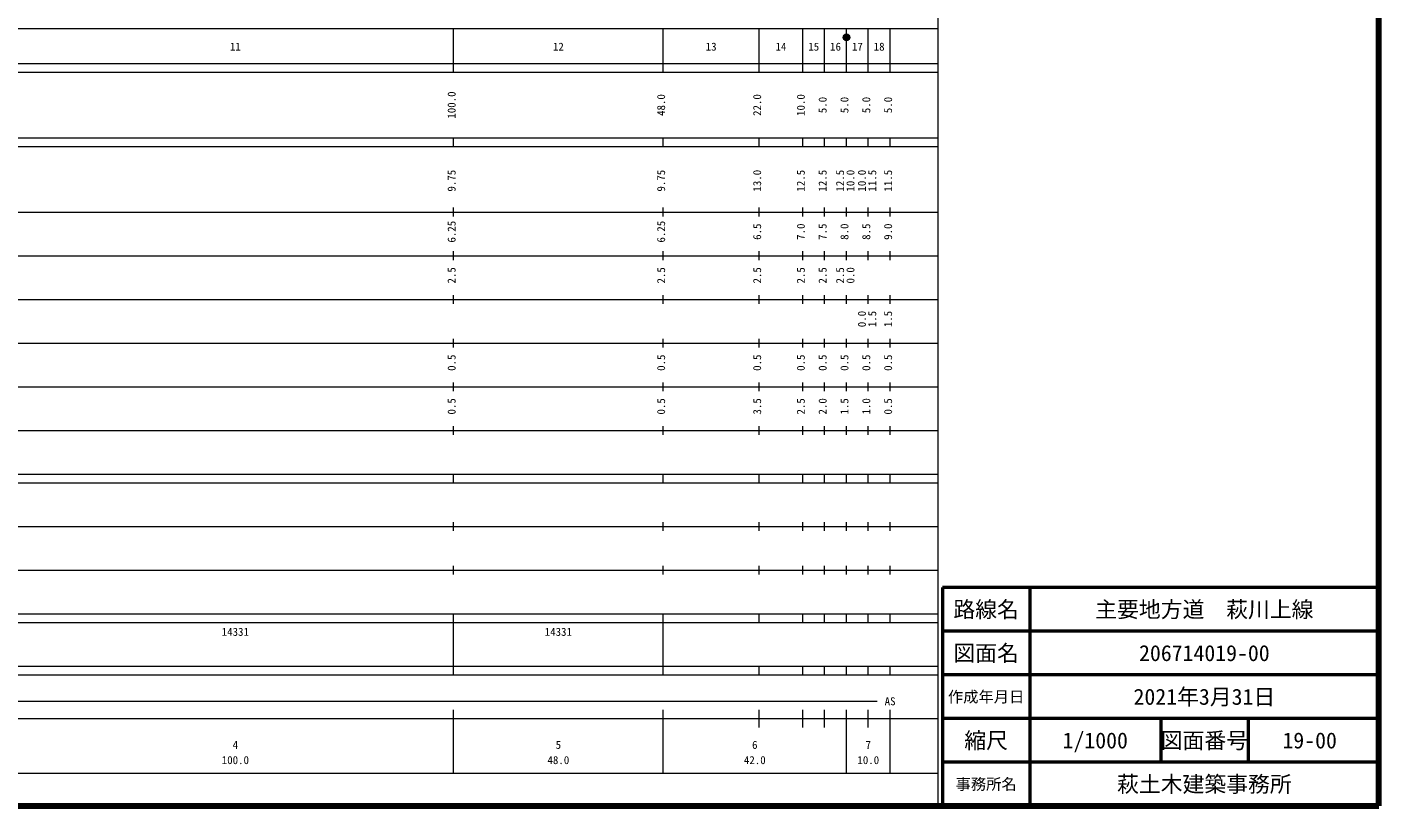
# Model space of a CAD drawing. Units: millimetres on the paper, enlarged 1000 times. Extents: x 40000 to 680000, y 20000 to 380000.
# Drawn here: x 370268 to 680000, y 20000 to 198357 of the extents above; entities that cross this region are included whole.
import ezdxf
from ezdxf.enums import TextEntityAlignment as Align

# ---------------------------------------------------------------- set-up
doc = ezdxf.new("R2010")
doc.units = ezdxf.units.MM
doc.header["$LTSCALE"] = 1000
for name, color, linetype, lineweight in [('M-TTL', 2, 'Continuous', 140), ('M-TTL-BAND', 7, 'Continuous', 13), ('M-TTL-FRAM', 2, 'Continuous', 50), ('M-TTL-LINE', 7, 'Continuous', 50)]:
    doc.layers.add(name, color=color, linetype=linetype, lineweight=lineweight)
doc.layers.add('M-TTL-TXT', color=7, linetype='Continuous')
doc.styles.add('ＭＳ ゴシック', font='')
doc.styles.get('ＭＳ ゴシック').set_extended_font_data('MS Gothic')

msp = doc.modelspace()

# ---------------------------------------------------------------- hatches: boundary and pattern name
at = {"layer": 'M-TTL-BAND'}
msp.add_hatch(color=256, dxfattribs=at).paths.add_polyline_path([(558750, 196000), (558749, 196029), (558748, 196059), (558745, 196088), (558741, 196117), (558736, 196146), (558729, 196175), (558722, 196204), (558713, 196232), (558704, 196260), (558693, 196287), (558681, 196314), (558668, 196340), (558654, 196366), (558639, 196392), (558624, 196417), (558607, 196441), (558589, 196464), (558570, 196487), (558551, 196509), (558530, 196530), (558509, 196551), (558487, 196570), (558464, 196589), (558441, 196607), (558417, 196624), (558392, 196639), (558366, 196654), (558340, 196668), (558314, 196681), (558287, 196693), (558260, 196704), (558232, 196713), (558204, 196722), (558175, 196729), (558146, 196736), (558117, 196741), (558088, 196745), (558059, 196748), (558029, 196749), (558000, 196750), (557971, 196749), (557941, 196748), (557912, 196745), (557883, 196741), (557854, 196736), (557825, 196729), (557796, 196722), (557768, 196713), (557740, 196704), (557713, 196693), (557686, 196681), (557660, 196668), (557634, 196654), (557608, 196639), (557583, 196624), (557559, 196607), (557536, 196589), (557513, 196570), (557491, 196551), (557470, 196530), (557449, 196509), (557430, 196487), (557411, 196464), (557393, 196441), (557376, 196417), (557361, 196392), (557346, 196366), (557332, 196340), (557319, 196314), (557307, 196287), (557296, 196260), (557287, 196232), (557278, 196204), (557271, 196175), (557264, 196146), (557259, 196117), (557255, 196088), (557252, 196059), (557251, 196029), (557250, 196000), (557251, 195971), (557252, 195941), (557255, 195912), (557259, 195883), (557264, 195854), (557271, 195825), (557278, 195796), (557287, 195768), (557296, 195740), (557307, 195713), (557319, 195686), (557332, 195660), (557346, 195634), (557361, 195608), (557376, 195583), (557393, 195559), (557411, 195536), (557430, 195513), (557449, 195491), (557470, 195470), (557491, 195449), (557513, 195430), (557536, 195411), (557559, 195393), (557583, 195376), (557608, 195361), (557634, 195346), (557660, 195332), (557686, 195319), (557713, 195307), (557740, 195296), (557768, 195287), (557796, 195278), (557825, 195271), (557854, 195264), (557883, 195259), (557912, 195255), (557941, 195252), (557971, 195251), (558000, 195250), (558029, 195251), (558059, 195252), (558088, 195255), (558117, 195259), (558146, 195264), (558175, 195271), (558204, 195278), (558232, 195287), (558260, 195296), (558287, 195307), (558314, 195319), (558340, 195332), (558366, 195346), (558392, 195361), (558417, 195376), (558441, 195393), (558464, 195411), (558487, 195430), (558509, 195449), (558530, 195470), (558551, 195491), (558570, 195513), (558589, 195536), (558607, 195559), (558624, 195583), (558639, 195608), (558654, 195634), (558668, 195660), (558681, 195686), (558693, 195713), (558704, 195740), (558713, 195768), (558722, 195796), (558729, 195825), (558736, 195854), (558741, 195883), (558745, 195912), (558748, 195941), (558749, 195971)])

# ---------------------------------------------------------------- linework, layer by layer
at = {"layer": 'M-TTL'}
for p, q in [((680000, 20000), (680000, 380000)), ((40000, 20000), (680000, 20000))]:
    msp.add_line(p, q, dxfattribs=at)
at = {"layer": 'M-TTL-BAND'}
for p, q in [((579000, 20000), (579000, 370000)), ((68000, 198000), (579000, 198000)), ((468000, 188000), (468000, 198000)), ((516000, 188000), (516000, 198000)), ((538000, 188000), (538000, 198000)), ((548000, 188000), (548000, 198000)), ((553000, 188000), (553000, 198000)), ((558000, 188000), (558000, 198000)), ((563000, 188000), (563000, 198000)), ((568000, 188000), (568000, 198000)), ((40000, 190000), (579000, 190000)), ((40000, 188000), (579000, 188000)), ((40000, 173000), (579000, 173000)), ((40000, 171000), (579000, 171000)), ((468000, 171000), (468000, 173000)), ((516000, 171000), (516000, 173000)), ((538000, 171000), (538000, 173000)), ((548000, 171000), (548000, 173000)), ((553000, 171000), (553000, 173000)), ((558000, 171000), (558000, 173000)), ((563000, 171000), (563000, 173000)), ((568000, 171000), (568000, 173000)), ((40000, 156000), (579000, 156000)), ((468000, 155000), (468000, 157000)), ((516000, 155000), (516000, 157000)), ((538000, 155000), (538000, 157000)), ((548000, 155000), (548000, 157000)), ((553000, 155000), (553000, 157000)), ((558000, 155000), (558000, 157000)), ((563000, 155000), (563000, 157000)), ((568000, 155000), (568000, 157000)), ((46000, 146000), (579000, 146000)), ((468000, 145000), (468000, 147000)), ((516000, 145000), (516000, 147000)), ((538000, 145000), (538000, 147000)), ((548000, 145000), (548000, 147000)), ((553000, 145000), (553000, 147000)), ((558000, 145000), (558000, 147000)), ((563000, 145000), (563000, 147000)), ((568000, 145000), (568000, 147000)), ((468000, 135000), (468000, 137000)), ((516000, 135000), (516000, 137000)), ((538000, 135000), (538000, 137000)), ((548000, 135000), (548000, 137000)), ((553000, 135000), (553000, 137000)), ((558000, 135000), (558000, 137000)), ((563000, 135000), (563000, 137000)), ((568000, 135000), (568000, 137000)), ((52000, 136000), (579000, 136000)), ((468000, 125000), (468000, 127000)), ((516000, 125000), (516000, 127000)), ((538000, 125000), (538000, 127000)), ((548000, 125000), (548000, 127000)), ((553000, 125000), (553000, 127000)), ((558000, 125000), (558000, 127000)), ((563000, 125000), (563000, 127000)), ((568000, 125000), (568000, 127000)), ((46000, 126000), (579000, 126000)), ((52000, 116000), (579000, 116000)), ((468000, 115000), (468000, 117000)), ((516000, 115000), (516000, 117000)), ((538000, 115000), (538000, 117000)), ((548000, 115000), (548000, 117000)), ((553000, 115000), (553000, 117000)), ((558000, 115000), (558000, 117000)), ((563000, 115000), (563000, 117000)), ((568000, 115000), (568000, 117000)), ((46000, 106000), (579000, 106000)), ((468000, 105000), (468000, 107000)), ((516000, 105000), (516000, 107000)), ((538000, 105000), (538000, 107000)), ((548000, 105000), (548000, 107000)), ((553000, 105000), (553000, 107000)), ((558000, 105000), (558000, 107000)), ((563000, 105000), (563000, 107000)), ((568000, 105000), (568000, 107000)), ((40000, 96000), (579000, 96000)), ((40000, 94000), (579000, 94000)), ((468000, 94000), (468000, 96000)), ((516000, 94000), (516000, 96000)), ((538000, 94000), (538000, 96000)), ((548000, 94000), (548000, 96000)), ((553000, 94000), (553000, 96000)), ((558000, 94000), (558000, 96000)), ((563000, 94000), (563000, 96000)), ((568000, 94000), (568000, 96000)), ((49000, 84000), (579000, 84000)), ((468000, 83000), (468000, 85000)), ((516000, 83000), (516000, 85000)), ((538000, 83000), (538000, 85000)), ((548000, 83000), (548000, 85000)), ((553000, 83000), (553000, 85000)), ((558000, 83000), (558000, 85000)), ((563000, 83000), (563000, 85000)), ((568000, 83000), (568000, 85000)), ((468000, 73000), (468000, 75000)), ((516000, 73000), (516000, 75000)), ((538000, 73000), (538000, 75000)), ((548000, 73000), (548000, 75000)), ((553000, 73000), (553000, 75000)), ((558000, 73000), (558000, 75000)), ((563000, 73000), (563000, 75000)), ((568000, 73000), (568000, 75000)), ((40000, 74000), (579000, 74000)), ((40000, 64000), (579000, 64000)), ((40000, 62000), (579000, 62000)), ((468000, 62000), (468000, 64000)), ((468000, 52000), (468000, 62000)), ((468000, 52000), (468000, 62000)), ((516000, 62000), (516000, 64000)), ((516000, 52000), (516000, 62000)), ((538000, 62000), (538000, 64000)), ((548000, 62000), (548000, 64000)), ((553000, 62000), (553000, 64000)), ((558000, 62000), (558000, 64000)), ((563000, 62000), (563000, 64000)), ((568000, 62000), (568000, 64000)), ((40000, 52000), (579000, 52000)), ((40000, 50000), (579000, 50000)), ((468000, 50000), (468000, 52000)), ((516000, 50000), (516000, 52000)), ((538000, 50000), (538000, 52000)), ((548000, 50000), (548000, 52000)), ((553000, 50000), (553000, 52000)), ((558000, 50000), (558000, 52000)), ((563000, 50000), (563000, 52000)), ((568000, 50000), (568000, 52000)), ((71000, 44000), (565000, 44000)), ((468000, 27500), (468000, 42000)), ((516000, 27500), (516000, 42000)), ((538000, 38000), (538000, 42000)), ((548000, 38000), (548000, 42000)), ((553000, 38000), (553000, 42000)), ((558000, 27500), (558000, 42000)), ((563000, 38000), (563000, 42000)), ((568000, 27500), (568000, 42000)), ((40000, 40000), (579000, 40000)), ((68000, 27500), (579000, 27500))]:
    msp.add_line(p, q, dxfattribs=at)
for radius in [750, 700]:
    msp.add_circle((558000, 196000), radius, dxfattribs=at)
at = {"layer": 'M-TTL-FRAM'}
for p, q in [((680000, 70000), (580000, 70000)), ((580000, 70000), (580000, 20000))]:
    msp.add_line(p, q, dxfattribs=at)
at = {"layer": 'M-TTL-LINE'}
for p, q in [((600000, 70000), (600000, 20000)), ((680000, 60000), (580000, 60000)), ((680000, 50000), (580000, 50000)), ((680000, 40000), (580000, 40000)), ((630000, 40000), (630000, 30000)), ((650000, 40000), (650000, 30000)), ((680000, 30000), (580000, 30000))]:
    msp.add_line(p, q, dxfattribs=at)

# ---------------------------------------------------------------- texts
at = {"layer": 'M-TTL-BAND', "style": 'ＭＳ ゴシック'}
for s, p in [('11', (418000, 192405)), ('12', (492000, 192405)), ('13', (527000, 192405)), ('14', (543000, 192405)), ('15', (550500, 192405)), ('16', (555500, 192405)), ('17', (560500, 192405)), ('18', (565500, 192405)), ('AS', (568000, 42500)), ('4', (418000, 32523)), ('5', (492000, 32523)), ('6', (537000, 32523)), ('7', (563000, 32523)), ('100.0', (418000, 29033)), ('48.0', (492000, 29033)), ('42.0', (537000, 29033)), ('10.0', (563000, 29033))]:
    msp.add_text(s, height=1833, dxfattribs=at).set_placement(p, align=Align.BOTTOM_CENTER)
for s, p in [('100.0', (469000, 180500)), ('48.0', (517000, 180500)), ('22.0', (539000, 180500)), ('10.0', (549000, 180500)), ('5.0', (554000, 180500)), ('5.0', (559000, 180500)), ('5.0', (564000, 180500)), ('5.0', (569000, 180500)), ('9.75', (469000, 163174)), ('9.75', (517000, 163174)), ('13.0', (539000, 163174)), ('12.5', (549000, 163174)), ('12.5', (554000, 163174)), ('12.5', (558000, 163174)), ('10.0', (560370, 163174)), ('10.0', (563000, 163174)), ('11.5', (565370, 163174)), ('11.5', (569000, 163174)), ('6.25', (469000, 151500)), ('6.25', (517000, 151500)), ('6.5', (539000, 151500)), ('7.0', (549000, 151500)), ('7.5', (554000, 151500)), ('8.0', (559000, 151500)), ('8.5', (564000, 151500)), ('9.0', (569000, 151500)), ('2.5', (469000, 141500)), ('2.5', (517000, 141500)), ('2.5', (539000, 141500)), ('2.5', (549000, 141500)), ('2.5', (554000, 141500)), ('2.5', (558000, 141500)), ('0.0', (560370, 141500)), ('0.0', (563000, 131500)), ('1.5', (565370, 131500)), ('1.5', (569000, 131500)), ('0.5', (469000, 121500)), ('0.5', (517000, 121500)), ('0.5', (539000, 121500)), ('0.5', (549000, 121500)), ('0.5', (554000, 121500)), ('0.5', (559000, 121500)), ('0.5', (564000, 121500)), ('0.5', (569000, 121500)), ('0.5', (469000, 111500)), ('0.5', (517000, 111500)), ('3.5', (539000, 111500)), ('2.5', (549000, 111500)), ('2.0', (554000, 111500)), ('1.5', (559000, 111500)), ('1.0', (564000, 111500)), ('0.5', (569000, 111500))]:
    msp.add_text(s, height=1833, rotation=90, dxfattribs=at).set_placement(p, align=Align.BOTTOM_CENTER)
for p in [(414875, 58405), (488875, 58405)]:
    msp.add_text('14331', height=1833, dxfattribs=at).set_placement(p, align=Align.BOTTOM_LEFT)
at = {"layer": 'M-TTL-TXT', "style": 'ＭＳ ゴシック'}
for s, height, p in [('路線名', 3666, (590000, 65000)), ('路線名', 3666, (590000, 65000)), ('主要地方道\u3000萩川上線', 3666, (640000, 65000)), ('図面名', 3666, (590000, 55000)), ('図面名', 3666, (590000, 55000)), ('206714019-00', 3666, (640000, 55000)), ('作成年月日', 2566, (590000, 45000)), ('作成年月日', 2566, (590000, 45000)), ('2021年3月31日', 3666, (640000, 45000)), ('縮尺', 3666, (590000, 35000)), ('縮尺', 3666, (590000, 35000)), ('図面番号', 3666, (640000, 35000)), ('図面番号', 3666, (640000, 35000)), ('1/1000', 3666, (615000, 35000)), ('19-00', 3666, (664125, 35000)), ('事務所名', 2566, (590000, 25000)), ('事務所名', 2566, (590000, 25000)), ('萩土木建築事務所', 3666, (640000, 25000))]:
    msp.add_text(s, height=height, dxfattribs=at).set_placement(p, align=Align.MIDDLE_CENTER)

doc.saveas('drawing.dxf')
